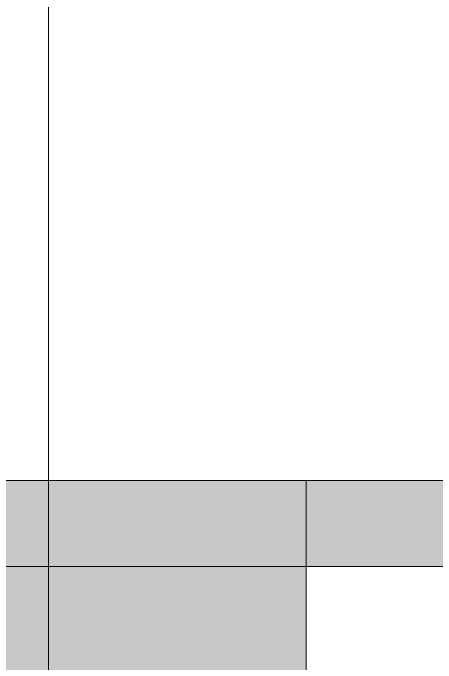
# Model space of a CAD drawing. Header units: millimetres. Extents: x 485872 to 486142, y -52344 to -52207.
# Drawn here: x 486120.997 to 486121.49, y -52324.089 to -52323.333 of the extents above; entities that cross this region are included whole.
import ezdxf

# ---------------------------------------------------------------- set-up
doc = ezdxf.new("R2010")
doc.units = ezdxf.units.MM
doc.header["$LTSCALE"] = 15
doc.linetypes.add('DASHDOTX2', pattern=[50.8, 25.4, -12.7, 0, -12.7])

msp = doc.modelspace()

# ---------------------------------------------------------------- hatches: boundary and pattern name
at = {"linetype": 'Continuous', "lineweight": 13}
h = msp.add_hatch(color=256, dxfattribs=at)
h.dxf.hatch_style = 1
h.paths.add_polyline_path([(486095.73886, -52323.87664), (486095.73886, -52323.97664), (486127.33886, -52323.97664), (486127.33886, -52324.07664), (486127.33886, -52323.87664)])
h = msp.add_hatch(color=256, dxfattribs=at)
h.dxf.hatch_style = 1
h.paths.add_polyline_path([(486120.73886, -52324.67664), (486121.33886, -52324.67664), (486121.33886, -52323.87664), (486120.73886, -52323.87664)])

# ---------------------------------------------------------------- linework, layer by layer
at = {"color": 6, "linetype": 'DASHDOTX2', "lineweight": 13}
msp.add_line((486121.03886, -52306.37664), (486121.03886, -52331.67664), dxfattribs=at)
at = {"linetype": 'Continuous', "lineweight": 13}
msp.add_lwpolyline([(486095.73886, -52323.87664), (486127.33886, -52323.87664), (486127.33886, -52324.07664), (486127.33886, -52324.07664), (486127.33886, -52323.97664), (486095.73886, -52323.97664)], dxfattribs=at)
msp.add_lwpolyline([(486120.73886, -52324.67664), (486121.33886, -52324.67664), (486121.33886, -52323.87664), (486120.73886, -52323.87664)], close=True, dxfattribs=at)

doc.saveas('drawing.dxf')
